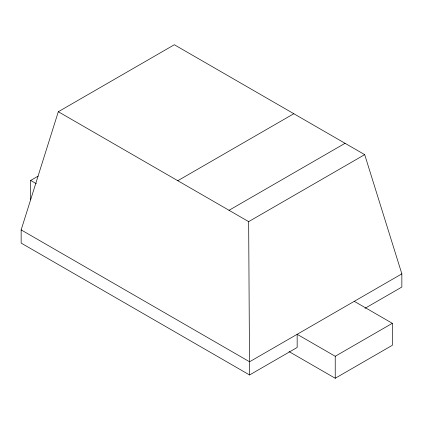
<?xml version="1.0" encoding="UTF-8"?>
<svg xmlns="http://www.w3.org/2000/svg" width="423" height="423" viewBox="0 0 423 423"><rect width="100%" height="100%" fill="white"/><g stroke="black" fill="none" stroke-linecap="round" stroke-linejoin="round"><path stroke-width="0.63" d="M289.062 351.608L335.228 378.257L392.333 345.29L392.333 323.309L335.228 356.277L297.158 334.297L297.158 347.489L249.57 374.963L21.15 243.082L21.15 229.895L58.311 111.73L174.339 44.743L364.689 154.638L401.85 273.855L401.85 287.043L365.028 308.304M30.668 199.836L30.668 180.441L38.091 176.158M177.782 180.711L293.816 113.718M229.028 210.294L345.057 143.302M58.311 111.73L248.661 221.631L364.689 154.638M401.85 273.855L249.57 361.776L21.15 229.895M354.263 301.329L392.333 323.309M30.668 180.441L36.352 183.725M248.661 221.631L249.57 374.963M335.228 356.277L335.228 378.257"/></g></svg>
